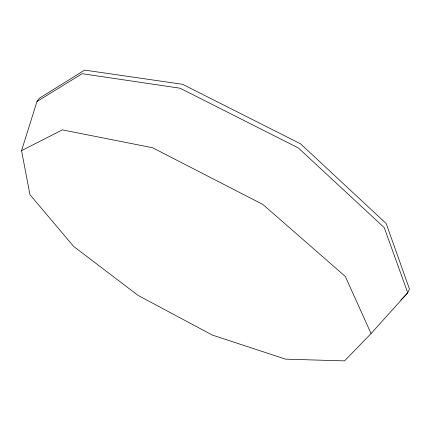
<?xml version="1.0" encoding="UTF-8"?>
<svg xmlns="http://www.w3.org/2000/svg" width="431" height="431" viewBox="0 0 431 431"><rect width="100%" height="100%" fill="white"/><g stroke="black" fill="none" stroke-linecap="round" stroke-linejoin="round"><path stroke-width="0.65" d="M21.55 150.661L36.985 101.5L39.345 98.23L84.659 70.113L182.555 84.293L300.601 143.835L386.192 223.565L409.45 289.002L407.748 292.821L371.059 333.567L344.558 360.887L285.543 359.152L212.37 335.081L138.206 295.488L73.593 246.392L29.944 194.65L21.55 150.661L62.344 129.882L152.563 147.731L262.872 204.466L345.317 276.454L371.059 333.567M400.841 300.014L407.748 292.821L384.253 227.643L298.349 147.952L180.05 88.204L82.127 73.701L36.985 101.5"/></g></svg>
